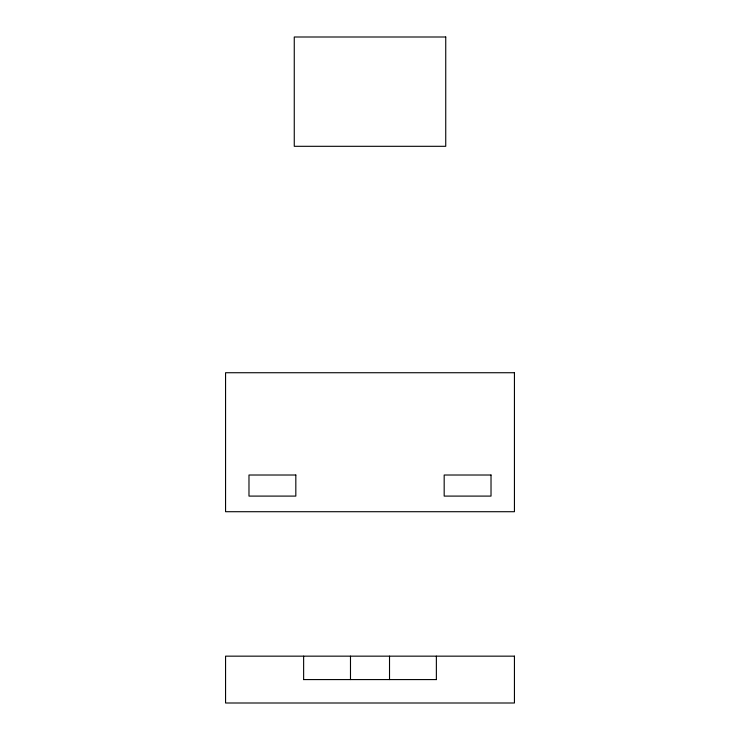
<?xml version="1.0" encoding="UTF-8"?>
<svg xmlns="http://www.w3.org/2000/svg" width="740" height="740" viewBox="0 0 740 740"><rect width="100%" height="100%" fill="white"/><g stroke="black" fill="none" stroke-linecap="round" stroke-linejoin="round"><path stroke-width="1.11" d="M303.493 679.579L436.507 679.579M436.369 656.158L436.369 679.579M389.518 656.158L389.518 679.579M350.483 656.158L350.483 679.579M303.631 656.158L303.631 679.579M445.739 37L294.261 37L294.261 146.307L445.739 146.307L445.739 37M514.439 372.729L225.561 372.729L225.561 511.71L514.439 511.71L514.439 372.729M295.824 475.015L248.982 475.015L248.982 496.096L295.824 496.096L295.824 475.015M491.018 475.015L444.176 475.015L444.176 496.096L491.018 496.096L491.018 475.015M514.439 656.158L225.561 656.158L225.561 703L514.439 703L514.439 656.158"/></g></svg>
